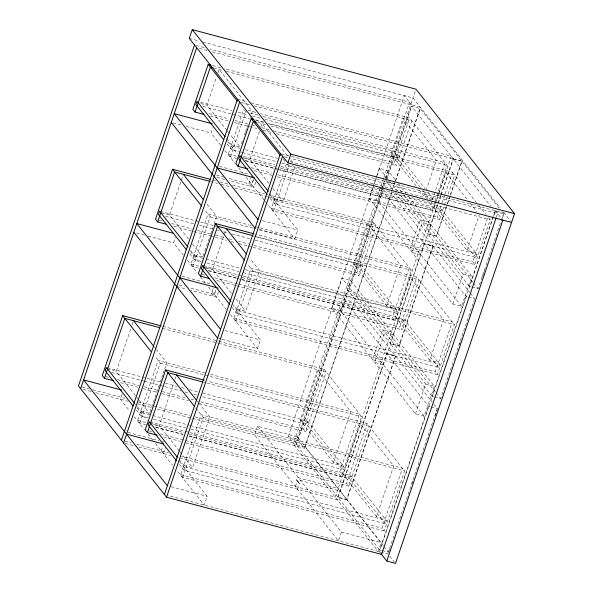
<?xml version="1.0" encoding="UTF-8"?>
<svg xmlns="http://www.w3.org/2000/svg" width="593" height="593" viewBox="0 0 593 593"><rect width="100%" height="100%" fill="white"/><g stroke="black" fill="none" stroke-linecap="round" stroke-linejoin="round"><path stroke-width="0.44" stroke-dasharray="2.96 2.22" d="M138.651 399.667L116.265 371.388L131.742 325.935M132.039 325.06L133.529 320.687M188.441 238.957L169.494 215.037L183.356 174.32M227 130.512L206.905 105.131L216.401 77.26M217.883 72.902L219.069 69.418L252.359 111.469L250.283 117.562M122.173 394.004L120.386 399.252L129.563 410.845M183.37 255.212L173.616 242.893L175.402 237.652M220.796 145.337L211.026 132.995L212.813 127.747M146.137 424.758L139.874 423.091L137.717 420.37L158.123 360.425L207.342 373.523M198.47 268.162L193.096 266.731L190.946 264.011L207.95 214.058L250.906 225.488M236.777 158.501L230.514 156.834L228.357 154.113L243.664 109.149M148.146 417.835L140.986 415.93L142.09 412.684L135.278 404.078M201.375 261.476L194.215 259.571L195.319 256.324L190.642 250.416M241.47 152.29L231.626 149.673L232.738 146.427L225.763 137.62M139.874 423.091L160.28 363.146L154.677 356.074M193.096 266.731L210.107 216.779L204.503 209.707M230.514 156.834L245.821 111.877L244.197 109.831M140.86 411.127L149.562 413.44L159.977 382.848M160.273 381.974L161.466 378.475M161.763 377.6L162.956 374.101M163.253 373.227L164.439 369.728M164.735 368.861L166.826 362.738L156.493 349.685M194.089 254.768L202.791 257.088L210.456 234.561M210.752 233.694L211.931 230.232M212.227 229.365L212.813 227.63M213.999 224.169L216.653 216.371L206.89 204.044M241.388 143.699L243.167 138.473M244.353 134.989L245.243 132.372M245.539 131.505L246.725 128.021M247.022 127.147L247.615 125.405M179.323 451.028L159.235 425.655L174.705 380.195M175.009 379.32L176.492 374.954M231.403 293.224L212.464 269.296L226.318 228.587M268.814 183.326L249.875 159.398L259.363 131.52M260.846 127.169L262.032 123.685L288.443 157.034M213.228 288.398L211.442 293.639L213.599 296.367L215.682 290.244M251.536 175.876L248.852 183.741L251.009 186.469L253.389 179.471M161.2 450.791L162.875 445.869M215.911 290.066L214.421 294.439L188.796 287.612M253.626 179.294L251.84 184.534L227.971 178.182M163.349 453.519L165.306 447.774M218.365 291.912L216.578 297.16L190.946 290.34M255.776 182.014L253.997 187.262L229.246 180.672M384.182 530.943L182.837 477.358L180.68 474.63L201.086 414.685L402.439 468.277L382.033 528.222L384.182 530.943L404.589 470.998L366.985 423.498L207.698 381.106M437.412 374.583L236.066 320.998L233.909 318.278L250.913 268.318L452.266 321.91L435.255 371.863L437.412 374.583L454.416 324.63L416.812 277.139L255.731 234.265M474.83 264.686L472.673 261.965L487.972 217.001L490.129 219.729L474.83 264.686L273.477 211.101L271.32 208.373L286.627 163.416M185.098 431.311L350.648 475.371L386.406 520.535L385.302 523.782L183.956 470.19L185.06 466.943L178.248 458.345M203.421 265.664L403.877 319.019L439.635 364.176L438.531 367.423L237.185 313.838L238.29 310.591L233.612 304.683M281.104 166.485L441.288 209.114L477.046 254.278L475.942 257.525L274.596 203.94L275.701 200.686L269.874 193.333M182.837 477.358L203.243 417.413L195.349 407.435M236.066 320.998L253.07 271.045L247.474 263.974M273.477 211.101L288.784 166.136L287.168 164.098M183.83 465.394L192.525 467.707L209.789 417.005L199.456 403.952M237.059 309.035L245.754 311.347L259.615 270.638L249.861 258.311M274.47 199.137L283.172 201.45L295.329 165.729M179.597 461.532L207.142 496.319L204.162 505.058L177.196 470.998M222.034 339.292L257.392 348.699L260.364 339.959L233.353 305.84M259.452 229.395L294.803 238.801L297.782 230.062L268.518 193.096M257.592 426.234L254.619 434.98L338.395 540.779L341.368 532.04L257.592 426.234L297.367 436.819L381.143 542.625L378.164 551.371L294.387 445.565L297.367 436.819M331.687 308.123L341.894 278.147L350.596 280.467L434.373 386.265L424.165 416.242L415.471 413.929L331.687 308.123L340.389 310.435L424.165 416.242M408.666 196.654L471.783 276.368L461.584 306.344L452.882 304.024L369.105 198.218L372.893 187.091M373.182 186.232L379.305 168.249L388.007 170.562L396.042 180.709M383.649 187.344L295.633 445.892L288.242 436.559L373.872 185.016M374.168 184.141L376.859 176.254M377.155 175.372L404.307 95.621L411.698 104.954L386.636 178.575M333.511 462.399L300.214 420.348L317.477 369.647L350.767 411.698L333.511 462.399L342.205 464.712M386.74 306.04L353.443 263.989L367.304 223.279L400.594 265.33L386.74 306.04L395.435 308.36M416.116 185.994L390.854 154.091L403.01 118.378L436.307 160.421L424.151 196.142L432.853 198.455M383.582 178.486L293.476 443.171L195.334 417.049M383.879 177.603L409.541 102.233L209.692 49.041M340.389 310.435L350.596 280.467M461.584 306.344L377.8 200.538L381.595 189.404M381.885 188.544L388.007 170.562M392.055 190.531L304.335 448.212L296.937 438.872L382.574 187.329M382.87 186.454L384.664 181.199M385.858 177.692L415.982 89.195M383.953 186.461L386.339 179.449M296.389 444.706L345.282 301.088L353.984 303.401L395.501 355.837L346.608 499.454L337.906 497.142L296.389 444.706L305.091 447.018L346.608 499.454M348.684 291.096L382.693 191.191L424.21 243.627L432.912 245.939L398.904 345.845L390.201 343.532L348.684 291.096L357.379 293.409L398.904 345.845M386.391 180.324L411.601 106.266L420.304 108.578L461.821 161.014L449.664 196.743M218.787 343.384L326.172 371.959L305.766 431.904L303.609 429.184L324.015 369.239L219.321 341.375M234.613 187.966L375.999 225.592L358.995 275.552L356.838 272.824L373.842 222.872L270.934 195.482M226.474 71.39L411.712 120.69L396.406 165.647L394.256 162.927L409.555 117.97L224.317 68.669M307.678 421.112L343.443 466.268L342.339 469.515L306.574 424.358L307.678 421.112L202.984 393.241M360.907 264.752L396.673 309.917L395.561 313.163L359.803 267.999L360.907 264.752L253.522 236.17M420.489 187.492L397.214 158.101L398.326 154.855L264.982 119.363M392.351 189.656L395.034 181.769M395.338 180.895L420.4 107.274L210.952 51.524M305.091 447.018L353.984 303.401M357.379 293.409L391.395 193.503L432.912 245.939M395.687 180.895L420.304 108.578M295.425 486.519L297.382 480.775A1.616 1.505 -38.4 0 1 296.404 478.877A1.616 1.505 -38.4 0 1 298.405 477.773L338.173 488.365M297.582 489.24L299.539 483.495A1.616 1.505 -38.4 0 1 298.561 481.598A1.616 1.505 -38.4 0 1 300.562 480.5L340.33 491.086M324.015 369.239L361.626 416.731L341.22 476.676L339.063 473.955L359.469 414.01L208.232 373.76M373.842 222.872L411.453 270.371L394.449 320.324L392.292 317.596L409.296 267.643L259.853 227.868M434.802 201.776L431.86 210.419L429.703 207.698L432.06 200.782M432.356 199.915L445.009 162.741L260.661 113.678M435.099 200.908L447.166 165.462L409.555 117.97M250.906 102.841L451.266 156.167L335.201 497.104L181.354 456.158M376.473 516.666L343.177 474.615L360.44 423.906L393.737 465.957L376.473 516.666L385.176 518.979M429.703 360.307L396.406 318.256L410.267 277.546L443.564 319.59L429.703 360.307L438.405 362.619M475.816 252.722L467.114 250.409L433.824 208.358L436.196 201.39M436.492 200.516L438.864 193.548M439.161 192.673L445.98 172.637L467.795 200.189M337.906 497.142L386.799 353.524L345.282 301.088M390.201 343.532L424.21 243.627M446.099 207.194L436.315 235.947L427.612 233.635L437.701 204.007M437.997 203.14L440.666 195.297M440.962 194.422L453.126 158.702L411.601 106.266M441.014 195.327L337.358 499.825L180.828 458.167M441.185 194.823L453.423 158.887L451.266 156.167M207.165 383.115L369.142 426.226L348.736 486.171L346.579 483.451L366.985 423.498M253.419 235.799L418.969 279.859L401.965 329.812L399.808 327.091L416.812 277.139M447.026 197.432L439.376 219.914L437.219 217.194L441.926 203.355M442.222 202.495L444.869 194.712M445.165 193.844L452.526 172.229L268.177 123.166M385.302 523.782L349.544 478.618L350.648 475.371M438.531 367.423L402.773 322.266L403.877 319.019M475.942 257.525L440.184 212.361L441.288 209.114M448.152 194.119L454.683 174.957L269.437 125.657M447.292 203.71L449.368 197.61M383.256 545.738L346.853 499.766L395.746 356.148L387.044 353.836L428.569 406.272L430.303 406.731M435.551 392.129L399.148 346.156L433.157 246.251L424.462 243.938L465.979 296.374L467.721 296.834M472.962 282.231L436.559 236.259L447.241 204.889M447.537 204.022L450.206 196.179M450.502 195.312L462.073 161.326L453.371 159.013L490.908 206.423M467.114 250.409L479.277 214.688M415.471 413.929L425.67 383.953L341.894 278.147M452.882 304.024L463.081 274.055L399.964 194.334M381.41 550.348L379.676 549.889L428.569 406.272M433.705 396.739L431.963 396.28L465.979 296.374M471.116 286.842L469.382 286.382L494.888 211.449L493.754 210.011M493.383 216.897L379.409 551.698L381.566 554.418M493.687 216.022L495.474 210.76L501.73 218.661M496.437 216.986L497.631 213.48L290.644 158.39M382.285 550.586L388.371 552.202L437.263 408.584L432.712 402.84M434.58 396.976L440.666 398.592L474.378 299.561M471.991 287.071L478.077 288.695L503.59 213.762L501.886 211.612M389.897 548.755L388.111 554.018L167.923 495.414M411.979 483.895L412.876 481.271M434.951 416.412L437.337 409.4M459.419 344.54L460.316 341.916M482.391 277.057L484.777 270.045M502.382 218.335L504.176 213.072L280.452 153.535M189.286 38.389L199.129 41.013M202.71 41.962L413.002 97.934L500.107 207.935M196.305 45.483L205.23 47.855M199.352 48.441L207.387 50.575M212.687 65.571L220.737 67.713M213.843 68.032L221.997 70.196M237.489 99.268L247.325 101.885M453.126 158.702L461.821 161.014M241.433 102.47L249.483 104.613M253.96 105.799L453.423 158.887M248.015 110.313L256.191 112.485M250.29 113.063L258.348 115.212M262.818 116.398L447.166 165.462M200.553 102.218L231.878 110.55M238.141 112.218L247.985 114.842M252.455 116.028L260.512 118.17M200.819 103.516L206.905 105.131M390.854 154.091L399.556 156.411M255.65 119.838L263.707 121.98M203.028 106.414L249.564 118.8M255.828 120.468L263.878 122.61M269.252 124.041L397.214 158.101M257.681 122.521L265.864 124.7M209.01 113.626L228.698 118.867M234.961 120.535L247.496 123.863M252.863 125.293L254.649 125.775M261.809 127.68L268.97 129.585M273.447 130.771L394.256 162.927M210.27 116.109L228.172 120.876M234.435 122.543L256.806 128.496M263.07 130.163L271.127 132.306M276.494 133.736L396.406 165.647M173.023 122.877L182.74 125.464M186.276 126.405L211.026 132.995M494.888 211.449L503.59 213.762M284.395 156.73L289.747 158.153M231.5 144.87L240.202 147.183L229.869 134.137M232.738 146.427L239.891 148.332M245.265 149.762L277.48 158.331M290.007 161.667L434.083 200.011L427.686 191.932M379.698 188.189L383.278 189.137M242.367 152.527L276.375 161.578M281.742 163.008L432.979 203.258M288.784 166.136L490.129 219.729M243.523 156.478L274.841 164.817M241.173 157.086L249.875 159.398M433.824 208.358L442.519 210.671M228.357 154.113L237.304 156.493M243.567 158.161L274.893 166.492M280.259 167.923L429.703 207.698M245.102 160.444L440.184 212.361M245.724 160.881L277.042 169.22M277.939 169.457L431.86 210.419M369.105 198.218L377.8 200.538M251.084 167.649L271.668 173.126M277.932 174.794L437.219 217.194M254.138 170.614L272.031 175.372M277.405 176.803L439.376 219.914M219.462 166.388L248.63 174.149M428.821 222.108L420.118 219.788L409.911 249.764L418.614 252.077M430.97 224.829L422.275 222.516L412.068 252.485L420.771 254.797M216.482 175.128L223.554 177.011M216.875 177.381L225.711 179.731M436.559 236.259L427.857 233.946L469.382 286.382M212.768 179.998L215.452 180.717M219.929 181.903L227.979 184.052M232.456 185.238L264.671 193.815M210.448 181.532L217.609 183.437M221.189 184.393L230.136 186.773M275.701 200.686L477.046 254.278M271.32 208.373L472.673 261.965M262.425 220.648L297.782 230.062M463.081 274.055L471.783 276.368M256.272 226.919L258.956 227.63M210.107 216.779L253.952 228.446M259.326 229.876L411.453 270.371M160.458 211.404L213.258 225.451M214.147 225.688L216.838 226.407M161.667 212.954L169.494 215.037M353.443 263.989L362.145 266.309M165.617 216.319L194.252 223.939M199.619 225.37L213.043 228.935M217.52 230.128L219.306 230.603M223.783 231.796L228.261 232.99M231.833 233.939L249.735 238.705M255.101 240.135L359.803 267.999M468.589 297.063L474.682 298.687L470.13 292.942M159.072 220.188L162.652 221.145M171.599 223.524L192.184 229.002M197.551 230.432L210.078 233.768M215.452 235.199L224.399 237.578M228.868 238.764L233.345 239.957M237.823 241.151L248.556 244.005M253.93 245.435L356.838 272.824M173.756 226.244L209.551 235.777M210.448 236.014L226.556 240.298M231.025 241.492L235.503 242.678M239.083 243.634L247.133 245.776M248.03 246.013L358.995 275.552M136.494 233.012L144.447 235.132M147.983 236.073L173.616 242.893M253.07 271.045L454.416 324.63M195.319 256.324L205.163 258.948M206.06 259.185L240.069 268.236M245.435 269.659L396.673 309.917M206.742 262.907L238.957 271.483M243.434 272.669L395.561 313.163M204.629 267.213L212.464 269.296M396.406 318.256L405.108 320.568M190.946 264.011L198.996 266.153M206.156 268.058L237.474 276.397M241.951 277.583L392.292 317.596M208.58 270.578L236.325 277.961M241.692 279.392L402.773 322.266M208.313 270.786L236.051 278.169M236.948 278.406L394.449 320.324M202.035 274.455L205.615 275.404M214.57 277.791L237.83 283.98M238.727 284.217L399.808 327.091M216.719 280.511L401.965 329.812M182.044 276.286L212.094 284.284M391.402 332.006L382.707 329.686L372.5 359.662L381.203 361.975M216.571 287.62L218.81 288.22M393.559 334.726L384.857 332.414L374.657 362.382L383.36 364.702M179.071 285.025L184.371 286.441M176.81 286.575L186.528 289.162M399.148 346.156L390.446 343.844L431.963 396.28M238.29 310.591L439.635 364.176M386.799 353.524L395.501 355.837M233.909 318.278L435.255 371.863M225.014 330.546L260.364 339.959M425.67 383.953L434.373 386.265M218.506 338.351L221.152 339.055M162.942 326.365L218.424 341.131M162.408 328.374L217.89 343.139M431.178 406.961L437.263 408.584M160.28 363.146L361.626 416.731M203.592 382.166L206.275 382.878M107.229 367.756L141.23 376.807M142.127 377.044L160.028 381.81M165.395 383.241L177.033 386.332M181.502 387.525L185.98 388.719M189.56 389.668L197.61 391.81M107.563 369.076L116.265 371.388M300.214 420.348L308.916 422.661M111.491 372.434L143.706 381.01M144.603 381.247L181.295 391.009M184.875 391.966L189.345 393.152M193.822 394.345L197.402 395.301M202.769 396.724L306.574 424.358M105.843 376.548L108.526 377.259M117.473 379.646L138.955 385.361M144.321 386.792L156.849 390.12M162.223 391.55L186.38 397.985M190.857 399.171L195.334 400.364M200.701 401.795L303.609 429.184M120.527 382.604L137.532 387.133M142.898 388.556L156.322 392.129M161.689 393.559L188.537 400.705M199.278 403.566L305.766 431.904M288.242 436.559L296.937 438.872M203.243 417.413L404.589 470.998M82.027 386.895L89.165 388.793M92.73 389.742L124.849 398.288M138.236 401.854L153.402 405.886M154.291 406.123L189.982 415.626M83.265 389.371L91.322 391.513M95.636 392.662L127.903 401.253M137.717 403.863L151.986 407.665M157.345 409.088L304.335 448.212M142.09 412.684L151.934 415.3M152.831 415.537L189.523 425.307M190.42 425.544L343.443 466.268M153.513 419.266L185.735 427.835M191.102 429.265L342.339 469.515M150.192 422.023L184.201 431.074M150.533 423.343L159.235 425.655M343.177 474.615L351.879 476.928M137.717 420.37L145.767 422.512M153.824 424.655L184.245 432.749M188.722 433.943L339.063 473.955M155.351 426.938L183.096 434.321M189.36 435.988L349.544 478.618M155.981 427.375L182.822 434.521M189.093 436.189L341.22 476.676M148.813 430.815L152.386 431.763M160.444 433.906L184.608 440.34M185.498 440.577L346.579 483.451M163.498 436.871L180.494 441.392M185.868 442.823L348.736 486.171M127.932 432.408L158.872 440.636M162.408 441.577L164.172 442.052M346.853 499.766L338.151 497.453L379.676 549.889M125.004 441.162L131.261 442.823M136.627 444.253L168.353 452.696M125.368 443.408L134.314 445.788M138.784 446.981L170.51 455.424M185.06 466.943L386.406 520.535M180.68 474.63L382.033 528.222M170.903 486.668L207.142 496.319M341.368 532.04L381.143 542.625M503.546 212.279L510.432 220.974M462.073 161.326L499.039 208.017M452.526 172.229L476.498 202.502M478.788 205.408L485.682 214.103M470.093 203.088L476.98 211.79M398.326 154.855L425.003 188.544M422.757 190.36L430.14 199.678M418.984 189.619L424.151 196.142M398.333 183.608L405.797 193.029M401.617 192.132L394.797 183.511L386.095 181.199L392.922 189.819M403.892 195.008L436.315 235.947M473.533 282.95L478.077 288.695M379.305 168.249L387.34 178.397M389.638 181.295L397.095 190.716M395.197 192.688L427.612 233.635M433.157 246.251L469.56 292.223M290.733 159.932L293.031 162.83M283.187 159.065L285.478 161.963M436.114 392.848L440.666 398.592M227.571 131.238L229.298 133.41M272.839 188.396L283.172 201.45M227.771 141.645L237.571 154.017M395.746 356.148L432.149 402.121M227.089 143.936L231.626 149.673M270.052 198.203L274.596 203.94M224.799 150.385L235.169 163.483M238.571 167.782L243.212 173.645M246.028 177.203L294.803 238.801M192.458 244.034L202.791 257.088M235.999 299.02L245.754 311.347M190.36 251.543L200.16 263.915M189.678 253.834L194.215 259.571M232.071 307.382L237.185 313.838M187.388 260.29L197.18 272.661M200.582 276.953L205.749 283.476M208.617 287.101L226.356 309.502M230.373 314.579L257.392 348.699M383.827 546.457L388.371 552.202M389.816 556.167L394.367 561.912M297.382 480.775L299.539 483.495M296.708 480.374L298.865 483.095M154.195 346.786L155.915 348.966M197.158 401.053L198.885 403.225M139.229 400.394L149.562 413.44M179.901 451.755L192.525 467.707M137.131 407.902L146.886 420.222M136.449 410.193L140.986 415.93M179.412 464.46L183.956 470.19M134.159 416.642L144.484 429.688M147.931 434.039L153.09 440.562M155.388 443.46L172.6 465.201"/><path stroke-width="0.89" d="M381.114 553.855L386.799 561.037L395.501 563.35L514.546 213.673L415.982 89.195L192.265 29.65L189.286 38.389L287.85 162.867L511.566 222.412M194.519 45.001L78.454 385.947L166.544 497.193L381.566 554.418L496.141 217.868M80.611 388.667L196.676 47.729M161.148 325.891L122.669 315.646L102.263 375.591L104.42 378.319L113.367 380.699M210.085 179.286L172.496 169.287L155.492 219.24L157.649 221.96L166.596 224.339M210.893 65.097L208.21 64.378L192.903 109.342L195.06 112.062L204.007 114.442M104.42 378.319L124.826 318.374L159.725 327.662M157.649 221.96L174.653 172.007L209.551 181.295M195.06 112.062L210.367 67.105L213.05 67.817M121.424 440.206L237.489 99.268M123.581 442.934L239.646 101.989M204.118 380.157L165.64 369.913L145.233 429.858L147.383 432.579L157.227 435.203M253.945 233.79L215.467 223.546L198.455 273.499L200.612 276.227L209.566 278.606M253.863 119.356L251.18 118.644L235.873 163.601L238.03 166.322L247.874 168.946M147.383 432.579L167.797 372.634L202.695 381.929M200.612 276.227L217.624 226.274L252.522 235.562M238.03 166.322L253.33 121.365L256.02 122.084M164.387 494.473L280.452 153.535M166.544 497.193L282.609 156.256M287.85 162.867L290.822 154.128L192.265 29.65M386.799 561.037L502.864 220.099M212.235 123.781L174.231 113.671L258.007 219.477M290.822 154.128L514.546 213.673M217.194 167.93L254.315 177.811M173.052 233.212L136.82 223.568L220.596 329.374M179.783 277.828L216.905 287.709M121.595 390.038L83.591 379.928L167.367 485.726M126.554 434.187L163.675 444.068M208.21 64.378L237.348 101.181M251.18 118.644L280.311 155.44M225.184 136.894L196.972 101.262L195.868 104.509L223.68 139.637M268.325 191.369L239.943 155.529L238.838 158.776L267.213 194.615M171.251 122.41L255.034 228.216M183.356 174.32L203.443 199.7M226.318 228.587L246.414 253.96M172.496 169.287L201.635 206.082M215.467 223.546L244.598 260.342M187.944 247.007L159.561 211.16L158.457 214.407L186.269 249.534M230.907 301.274L202.532 265.427L201.42 268.673L229.802 304.52M133.84 232.308L217.616 338.114M133.529 320.687L153.617 346.06M176.492 374.954L196.587 400.327M122.669 315.646L151.23 351.723M165.64 369.913L194.771 406.709M134.544 403.151L106.332 367.519L105.228 370.766L133.04 405.894M177.678 457.626L149.303 421.786L148.198 425.033L176.573 460.872"/></g></svg>
